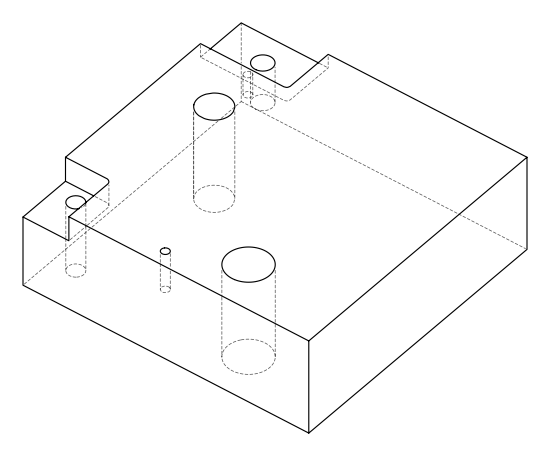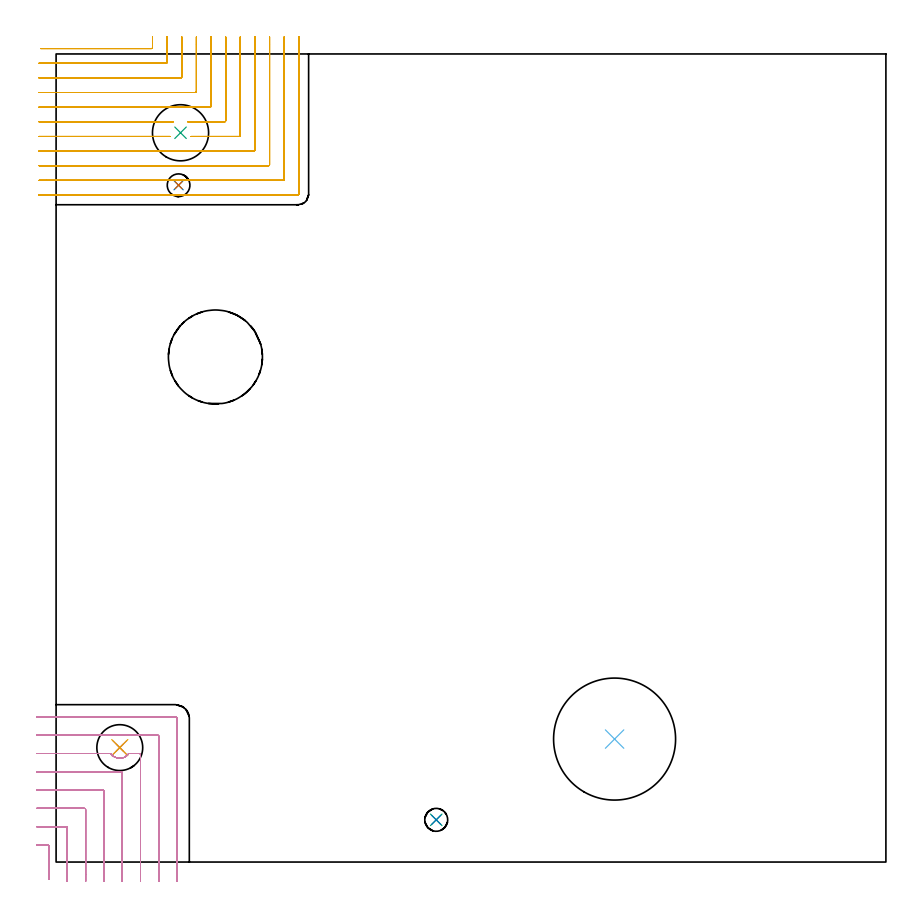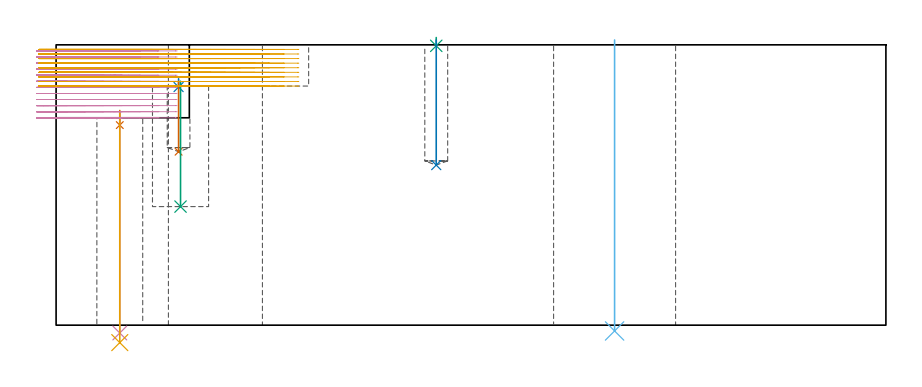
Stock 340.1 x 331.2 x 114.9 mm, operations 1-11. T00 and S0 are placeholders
(PLAN: 12 operations, 9 tool changes, 48.8 min)
(1 SPOT_DRILL | STEP1HOLE_1 | NXT0321_9005460120000 | 0.06 min | 3553 mm3)
(2 SPOT_DRILL_1 | STEP1POCKET | NXT0321_9005460120000 | 0.03 min | 1796 mm3)
(3 SPOT_DRILL_2 | STEP1POCKET_1 | NXT0321_9005460120000 | 0.03 min | 1 mm3)
(4 DRILL_THROUGH_HOLE_INTO_CENTER | STEP1HOLE_1 | NXT0301_065 | 0.37 min | 5741 mm3)
(5 DRILL_TO_ENLARGE_THROUGH_HOLE | STEP1HOLE_1 | UGT0301_256 | 0.38 min | 22557 mm3)
(6 INDEXABLE_INSERT_DRILL_THROUGH_HOLE_FROM_SOLID | STEP1HOLE_2 | NXT0302_038 | 0.48 min | 225542 mm3)
(7 DRILL_BLIND_HOLE_INTO_CENTER | STEP1POCKET | NXT0301_064 | 0.12 min | 1789 mm3)
(8 DRILL_BLIND_HOLE_INTO_CENTER_1 | STEP1POCKET_1 | NXT0301_065 | 0.21 min | 3329 mm3)
(9 INDEXABLE_INSERT_DRILL_BLIND_HOLE_FROM_SOLID | STEP1POCKET_2 | UGT0302_002 | 0.21 min | 27523 mm3)
(10 MILL_CORNER_NOTCH_RECTANGULAR | CORNER_NOTCH_RECTANGULAR | NXT0201_013 | Follow Part, ap 2.5, ae 75% | 16.07 min | 96805 mm3)
(11 MILL_CORNER_NOTCH_RECTANGULAR_1 | CORNER_NOTCH_RECTANGULAR_1 | UGT0201_007 | Follow Part, ap 2, ae 75% | 24.44 min | 99181 mm3)
(12 MILL_THROUGH_HOLE_FROM_SOLID_MATERIAL | STEP1HOLE | UGT0201_018 | Circular | 6.44 min | 133797 mm3)
(TOOL NXT0321_9005460120000 | NC Spot Drill, 142deg, 12mm, Carbide, Uncoated | D12 PA142 FL30 Z2)
(TOOL NXT0301_065 | Carbide Drill 9.4mm [860.1-0940-075A1-MM 2214] | D9.4 PA140 FL98 Z2)
(TOOL UGT0301_256 | Twist Drill 18.8 mm | D18.8 PA118 FL135 Z2)
(TOOL NXT0302_038 | Index. Insert Drill 50mm [880-D5000L50-04] | D50 PA176 FL200 Z2)
(TOOL NXT0301_064 | Carbide Drill 9.3mm [860.1-0930-028A1-MM 2214] | D9.3 PA140 FL47 Z2)
(TOOL UGT0302_002 | Indexable Insert Drill 23mm | D23 PA180 FL50 Z2)
(TOOL NXT0201_013 | ENDMILL 10mm | D10 FL30 Z4)
(TOOL UGT0201_007 | End Mill 8 mm | D8 FL19 Z4)
(TOOL UGT0201_018 | End mill 30 mm | D30 FL50 Z4)
(OP 1 SPOT_DRILL)
G17 G21 G94 G90
T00 M6
G54
G17 G0 G90 X26.1 Y46.9 S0 M3
G43 Z124.9 H0
G94 G81 G98 Z82. F250. R88.
G80
M5
M2
(OP 2 SPOT_DRILL_1)
G17 G21 G94 G90
T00 M6
G54
G17 G0 G90 X50.2 Y277.4 S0 M3
G43 Z124.9 H0
G94 G81 G98 Z97.6 F250. R101.
G80
M5
M2
(OP 3 SPOT_DRILL_2)
G17 G21 G94 G90
T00 M6
G54
G17 G0 G90 X155.8 Y17.3 S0 M3
G43 Z124.9 H0
G94 G81 G98 Z114.487 F250. R117.9
G80
M5
M2
(OP 4 DRILL_THROUGH_HOLE_INTO_CENTER)
G17 G21 G94 G90
T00 M6
G54
G17 G0 G90 X26.1 Y46.9 S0 M3
G43 Z124.9 H1
G94 G73 G98 Z-3.211 F250. Q8.821 R87.
G80
M5
M2
(OP 5 DRILL_TO_ENLARGE_THROUGH_HOLE)
G17 G21 G94 G90
T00 M6
G54
G17 G0 G90 X26.1 Y46.9 S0 M3
G43 Z124.9 H0
G94 G73 G98 Z-7.148 F250. Q18.43 R87.
G80
M5
M2
(OP 6 INDEXABLE_INSERT_DRILL_THROUGH_HOLE_FROM_SOLID)
G17 G21 G94 G90
T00 M6
G54
G17 G0 G90 X228.9 Y50.4 S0 M3
G43 Z124.9 H1
G94 G81 G98 Z-2.373 F250. R116.9
G80
M5
M2
(OP 7 DRILL_BLIND_HOLE_INTO_CENTER)
G17 G21 G94 G90
T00 M6
G54
G17 G0 G90 X50.2 Y277.4 S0 M3
G43 Z124.9 H1
G94 G81 G98 Z71.1 F250. R100.
G80
M5
M2
(OP 8 DRILL_BLIND_HOLE_INTO_CENTER_1)
G17 G21 G94 G90
T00 M6
G54
G17 G0 G90 X155.8 Y17.3 S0 M3
G43 Z124.9 H1
G94 G81 G98 Z65.6 F250. R116.9
G80
M5
M2
(OP 9 INDEXABLE_INSERT_DRILL_BLIND_HOLE_FROM_SOLID)
G17 G21 G94 G90
T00 M6
G54
G17 G0 G90 X51. Y298.9 S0 M3
G43 Z124.9 H0
G94 G81 G98 Z48.6 F250. R100.
G80
M5
M2
(OP 10 MILL_CORNER_NOTCH_RECTANGULAR)
G17 G21 G94 G90
T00 M6
G54
G17 G0 G90 X-2.9 Y-7.073 S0 M3
G43 Z124.9 H0
Z112.408
G94 G1 Y-4.073 F250.
Y6.504 F500.
G3 X-3.396 Y7. R0.5
G1 X-5.
X-8. F250.
G0 Z124.9
X4.6 Y-8.
Z112.408
G1 Y-5.
Y14.004 F500.
G3 X4.104 Y14.5 R0.5
G1 X-5.
X-8. F250.
G0 Z124.9
X12.1 Y-8.
Z112.408
G1 Y-5.
Y21.504 F500.
G3 X11.604 Y22. R0.5
G1 X-5.
X-8. F250.
G0 Z124.9
X19.6 Y-8.
Z112.408
G1 Y-5.
Y29.004 F500.
G3 X19.104 Y29.5 R0.5
G1 X-5.
X-8. F250.
G0 Z124.9
X27.1 Y-8.
Z112.408
G1 Y-5.
Y36.503 F500.
G3 X26.603 Y37. R0.5
G1 X-5.
X-8. F250.
G0 Z124.9
X34.6 Y-8.
Z112.408
G1 Y-5.
Y44.003 F500.
G3 X34.103 Y44.5 R0.5
G1 X29.783
G2 X24.355 Y42.865 R4.403
G1 X23.985 Y43.044
X23.718 Y43.204
G2 X22.423 Y44.5 R4.416
G1 X-5.
X-8. F250.
G0 Z124.9
X42.1 Y-8.
Z112.408
G1 Y-5.
Y51.503 F500.
G3 X41.603 Y52. R0.5
G1 X-5.
X-8. F250.
G0 Z124.9
X49.6 Y-8.
Z112.408
G1 Y-5.
Y58.8 F500.
G3 X48.9 Y59.5 R0.7
G1 X-5.
X-8. F250.
G0 Z124.9
X-2.9 Y-7.073
Z109.917
G1 Y-4.073
Y6.504 F500.
G3 X-3.396 Y7. R0.5
G1 X-5.
X-8. F250.
G0 Z124.9
X4.6 Y-8.
Z109.917
G1 Y-5.
Y14.004 F500.
G3 X4.104 Y14.5 R0.5
G1 X-5.
X-8. F250.
G0 Z124.9
X12.1 Y-8.
Z109.917
G1 Y-5.
Y21.504 F500.
G3 X11.604 Y22. R0.5
G1 X-5.
X-8. F250.
G0 Z124.9
X19.6 Y-8.
Z109.917
G1 Y-5.
Y29.004 F500.
G3 X19.104 Y29.5 R0.5
G1 X-5.
X-8. F250.
G0 Z124.9
X27.1 Y-8.
Z109.917
G1 Y-5.
Y36.503 F500.
G3 X26.603 Y37. R0.5
G1 X-5.
X-8. F250.
G0 Z124.9
X34.6 Y-8.
Z109.917
G1 Y-5.
Y44.003 F500.
G3 X34.103 Y44.5 R0.5
G1 X29.783
G2 X24.355 Y42.865 R4.403
G1 X23.985 Y43.044
X23.718 Y43.204
G2 X22.423 Y44.5 R4.416
G1 X-5.
X-8. F250.
G0 Z124.9
X42.1 Y-8.
Z109.917
G1 Y-5.
Y51.503 F500.
G3 X41.603 Y52. R0.5
G1 X-5.
X-8. F250.
G0 Z124.9
X49.6 Y-8.
Z109.917
G1 Y-5.
Y58.8 F500.
G3 X48.9 Y59.5 R0.7
G1 X-5.
X-8. F250.
G0 Z124.9
X-2.9 Y-7.073
Z107.425
G1 Y-4.073
Y6.504 F500.
G3 X-3.396 Y7. R0.5
G1 X-5.
X-8. F250.
G0 Z124.9
X4.6 Y-8.
Z107.425
G1 Y-5.
Y14.004 F500.
G3 X4.104 Y14.5 R0.5
G1 X-5.
X-8. F250.
G0 Z124.9
X12.1 Y-8.
Z107.425
G1 Y-5.
Y21.504 F500.
G3 X11.604 Y22. R0.5
G1 X-5.
X-8. F250.
G0 Z124.9
X19.6 Y-8.
Z107.425
G1 Y-5.
Y29.004 F500.
G3 X19.104 Y29.5 R0.5
G1 X-5.
X-8. F250.
G0 Z124.9
X27.1 Y-8.
Z107.425
G1 Y-5.
Y36.503 F500.
G3 X26.603 Y37. R0.5
G1 X-5.
X-8. F250.
G0 Z124.9
X34.6 Y-8.
Z107.425
G1 Y-5.
Y44.003 F500.
G3 X34.103 Y44.5 R0.5
G1 X29.783
G2 X29.282 Y43.868 R4.402
X24.34 Y42.872 R4.41
G1 X24.026 Y43.023
X23.934 Y43.074
X23.718 Y43.204
G2 X22.422 Y44.5 R4.414
G1 X-5.
X-8. F250.
G0 Z124.9
X42.1 Y-8.
Z107.425
G1 Y-5.
Y51.503 F500.
G3 X41.603 Y52. R0.5
G1 X-5.
X-8. F250.
G0 Z124.9
X49.6 Y-8.
Z107.425
G1 Y-5.
Y58.8 F500.
G3 X48.9 Y59.5 R0.7
G1 X-5.
X-8. F250.
G0 Z124.9
X-2.9 Y-7.073
Z104.933
G1 Y-4.073
Y6.504 F500.
G3 X-3.396 Y7. R0.5
G1 X-5.
X-8. F250.
G0 Z124.9
X4.6 Y-8.
Z104.933
G1 Y-5.
Y14.004 F500.
G3 X4.104 Y14.5 R0.5
G1 X-5.
X-8. F250.
G0 Z124.9
X12.1 Y-8.
Z104.933
G1 Y-5.
Y21.504 F500.
G3 X11.604 Y22. R0.5
G1 X-5.
X-8. F250.
G0 Z124.9
X19.6 Y-8.
Z104.933
G1 Y-5.
Y29.004 F500.
G3 X19.104 Y29.5 R0.5
G1 X-5.
X-8. F250.
G0 Z124.9
X27.1 Y-8.
Z104.933
G1 Y-5.
Y36.503 F500.
G3 X26.603 Y37. R0.5
G1 X-5.
X-8. F250.
G0 Z124.9
X34.6 Y-8.
Z104.933
G1 Y-5.
Y44.003 F500.
G3 X34.103 Y44.5 R0.5
G1 X29.783
G2 X29.142 Y43.728 R4.402
X24.34 Y42.872 R4.41
G1 X24.026 Y43.023
X23.934 Y43.074
X23.718 Y43.204
G2 X22.423 Y44.5 R4.416
G1 X-5.
X-8. F250.
G0 Z124.9
X42.1 Y-8.
Z104.933
G1 Y-5.
Y51.503 F500.
G3 X41.603 Y52. R0.5
G1 X-5.
X-8. F250.
G0 Z124.9
X49.6 Y-8.
Z104.933
G1 Y-5.
Y58.8 F500.
G3 X48.9 Y59.5 R0.7
G1 X-5.
X-8. F250.
G0 Z124.9
X-2.9 Y-7.073
Z102.442
G1 Y-4.073
Y6.504 F500.
G3 X-3.396 Y7. R0.5
G1 X-5.
X-8. F250.
G0 Z124.9
X4.6 Y-8.
Z102.442
G1 Y-5.
Y14.004 F500.
G3 X4.104 Y14.5 R0.5
G1 X-5.
X-8. F250.
G0 Z124.9
X12.1 Y-8.
Z102.442
G1 Y-5.
Y21.504 F500.
G3 X11.604 Y22. R0.5
G1 X-5.
X-8. F250.
G0 Z124.9
X19.6 Y-8.
Z102.442
G1 Y-5.
Y29.004 F500.
G3 X19.104 Y29.5 R0.5
G1 X-5.
X-8. F250.
G0 Z124.9
X27.1 Y-8.
Z102.442
G1 Y-5.
Y36.503 F500.
G3 X26.603 Y37. R0.5
G1 X-5.
X-8. F250.
G0 Z124.9
X34.6 Y-8.
Z102.442
G1 Y-5.
Y44.003 F500.
G3 X34.103 Y44.5 R0.5
G1 X29.783
G2 X24.355 Y42.865 R4.402
G1 X23.985 Y43.044
X23.718 Y43.204
G2 X22.423 Y44.5 R4.416
G1 X-5.
X-8. F250.
G0 Z124.9
X42.1 Y-8.
Z102.442
G1 Y-5.
Y51.503 F500.
G3 X41.603 Y52. R0.5
G1 X-5.
X-8. F250.
G0 Z124.9
X49.6 Y-8.
Z102.442
G1 Y-5.
Y58.8 F500.
G3 X48.9 Y59.5 R0.7
G1 X-5.
X-8. F250.
G0 Z124.9
X-2.9 Y-7.073
Z99.95
G1 Y-4.073
Y6.504 F500.
G3 X-3.396 Y7. R0.5
G1 X-5.
X-8. F250.
G0 Z124.9
X4.6 Y-8.
Z99.95
G1 Y-5.
Y14.004 F500.
G3 X4.104 Y14.5 R0.5
G1 X-5.
X-8. F250.
G0 Z124.9
X12.1 Y-8.
Z99.95
G1 Y-5.
Y21.504 F500.
G3 X11.604 Y22. R0.5
G1 X-5.
X-8. F250.
G0 Z124.9
X19.6 Y-8.
Z99.95
G1 Y-5.
Y29.004 F500.
G3 X19.104 Y29.5 R0.5
G1 X-5.
X-8. F250.
G0 Z124.9
X27.1 Y-8.
Z99.95
G1 Y-5.
Y36.503 F500.
G3 X26.603 Y37. R0.5
G1 X-5.
X-8. F250.
G0 Z124.9
X34.6 Y-8.
Z99.95
G1 Y-5.
Y44.003 F500.
G3 X34.103 Y44.5 R0.5
G1 X29.783
G2 X24.355 Y42.865 R4.402
G1 X23.985 Y43.044
X23.718 Y43.204
G2 X22.423 Y44.5 R4.416
G1 X-5.
X-8. F250.
G0 Z124.9
X42.1 Y-8.
Z99.95
G1 Y-5.
Y51.503 F500.
G3 X41.603 Y52. R0.5
G1 X-5.
X-8. F250.
G0 Z124.9
X49.6 Y-8.
Z99.95
G1 Y-5.
Y58.8 F500.
G3 X48.9 Y59.5 R0.7
G1 X-5.
X-8. F250.
G0 Z124.9
X-2.9 Y-7.073
Z97.458
G1 Y-4.073
Y6.504 F500.
G3 X-3.396 Y7. R0.5
G1 X-5.
X-8. F250.
G0 Z124.9
X4.6 Y-8.
Z97.458
G1 Y-5.
Y14.004 F500.
G3 X4.104 Y14.5 R0.5
G1 X-5.
X-8. F250.
G0 Z124.9
X12.1 Y-8.
Z97.458
G1 Y-5.
Y21.504 F500.
G3 X11.604 Y22. R0.5
G1 X-5.
X-8. F250.
G0 Z124.9
X19.6 Y-8.
Z97.458
G1 Y-5.
Y29.004 F500.
G3 X19.104 Y29.5 R0.5
G1 X-5.
X-8. F250.
G0 Z124.9
X27.1 Y-8.
Z97.458
G1 Y-5.
Y36.503 F500.
G3 X26.603 Y37. R0.5
G1 X-5.
X-8. F250.
G0 Z124.9
X34.6 Y-8.
Z97.458
G1 Y-5.
Y44.003 F500.
G3 X34.103 Y44.5 R0.5
G1 X29.783
G2 X29.191 Y43.776 R4.402
X24.345 Y42.87 R4.408
G1 X24.024 Y43.025
X23.937 Y43.072
X23.718 Y43.204
G2 X22.422 Y44.5 R4.414
G1 X-5.
X-8. F250.
G0 Z124.9
X42.1 Y-8.
Z97.458
G1 Y-5.
Y51.503 F500.
G3 X41.603 Y52. R0.5
G1 X-5.
X-8. F250.
G0 Z124.9
X49.6 Y-8.
Z97.458
G1 Y-5.
Y58.8 F500.
G3 X48.9 Y59.5 R0.7
G1 X-5.
X-8. F250.
G0 Z124.9
X-2.9 Y-7.073
Z94.967
G1 Y-4.073
Y6.504 F500.
G3 X-3.396 Y7. R0.5
G1 X-5.
X-8. F250.
G0 Z124.9
X4.6 Y-8.
Z94.967
G1 Y-5.
Y14.004 F500.
G3 X4.104 Y14.5 R0.5
G1 X-5.
X-8. F250.
G0 Z124.9
X12.1 Y-8.
Z94.967
G1 Y-5.
Y21.504 F500.
G3 X11.604 Y22. R0.5
G1 X-5.
X-8. F250.
G0 Z124.9
X19.6 Y-8.
Z94.967
G1 Y-5.
Y29.004 F500.
G3 X19.104 Y29.5 R0.5
G1 X-5.
X-8. F250.
G0 Z124.9
X27.1 Y-8.
Z94.967
G1 Y-5.
Y36.503 F500.
G3 X26.603 Y37. R0.5
G1 X-5.
X-8. F250.
G0 Z124.9
X34.6 Y-8.
Z94.967
G1 Y-5.
Y44.003 F500.
G3 X34.103 Y44.5 R0.5
G1 X29.783
G2 X29.035 Y43.629 R4.402
X24.345 Y42.87 R4.408
G1 X24.024 Y43.025
X23.937 Y43.072
X23.718 Y43.204
G2 X22.421 Y44.5 R4.413
G1 X-5.
X-8. F250.
G0 Z124.9
X42.1 Y-8.
Z94.967
G1 Y-5.
Y51.503 F500.
G3 X41.603 Y52. R0.5
G1 X-5.
X-8. F250.
G0 Z124.9
X49.6 Y-8.
Z94.967
G1 Y-5.
Y58.8 F500.
G3 X48.9 Y59.5 R0.7
G1 X-5.
X-8. F250.
G0 Z124.9
X-2.9 Y-7.073
Z92.475
G1 Y-4.073
Y6.504 F500.
G3 X-3.396 Y7. R0.5
G1 X-5.
X-8. F250.
G0 Z124.9
X4.6 Y-8.
Z92.475
G1 Y-5.
Y14.004 F500.
G3 X4.104 Y14.5 R0.5
G1 X-5.
X-8. F250.
G0 Z124.9
X12.1 Y-8.
Z92.475
G1 Y-5.
Y21.504 F500.
G3 X11.604 Y22. R0.5
G1 X-5.
X-8. F250.
G0 Z124.9
X19.6 Y-8.
Z92.475
G1 Y-5.
Y29.004 F500.
G3 X19.104 Y29.5 R0.5
G1 X-5.
X-8. F250.
G0 Z124.9
X27.1 Y-8.
Z92.475
G1 Y-5.
Y36.503 F500.
G3 X26.603 Y37. R0.5
G1 X-5.
X-8. F250.
G0 Z124.9
X34.6 Y-8.
Z92.475
G1 Y-5.
Y44.003 F500.
G3 X34.103 Y44.5 R0.5
G1 X29.783
G2 X24.355 Y42.865 R4.402
G1 X23.985 Y43.044
X23.718 Y43.204
G2 X22.423 Y44.5 R4.416
G1 X-5.
X-8. F250.
G0 Z124.9
X42.1 Y-8.
Z92.475
G1 Y-5.
Y51.503 F500.
G3 X41.603 Y52. R0.5
G1 X-5.
X-8. F250.
G0 Z124.9
X49.6 Y-8.
Z92.475
G1 Y-5.
Y58.8 F500.
G3 X48.9 Y59.5 R0.7
G1 X-5.
X-8. F250.
G0 Z124.9
X-2.9 Y-7.073
Z89.983
G1 Y-4.073
Y6.504 F500.
G3 X-3.396 Y7. R0.5
G1 X-5.
X-8. F250.
G0 Z124.9
X4.6 Y-8.
Z89.983
G1 Y-5.
Y14.004 F500.
G3 X4.104 Y14.5 R0.5
G1 X-5.
X-8. F250.
G0 Z124.9
X12.1 Y-8.
Z89.983
G1 Y-5.
Y21.504 F500.
G3 X11.604 Y22. R0.5
G1 X-5.
X-8. F250.
G0 Z124.9
X19.6 Y-8.
Z89.983
G1 Y-5.
Y29.004 F500.
G3 X19.104 Y29.5 R0.5
G1 X-5.
X-8. F250.
G0 Z124.9
X27.1 Y-8.
Z89.983
G1 Y-5.
Y36.503 F500.
G3 X26.603 Y37. R0.5
G1 X-5.
X-8. F250.
G0 Z124.9
X34.6 Y-8.
Z89.983
G1 Y-5.
Y44.003 F500.
G3 X34.103 Y44.5 R0.5
G1 X29.783
G2 X24.355 Y42.865 R4.402
G1 X23.985 Y43.044
X23.718 Y43.204
G2 X22.423 Y44.5 R4.416
G1 X-5.
X-8. F250.
G0 Z124.9
X42.1 Y-8.
Z89.983
G1 Y-5.
Y51.503 F500.
G3 X41.603 Y52. R0.5
G1 X-5.
X-8. F250.
G0 Z124.9
X49.6 Y-8.
Z89.983
G1 Y-5.
Y58.8 F500.
G3 X48.9 Y59.5 R0.7
G1 X-5.
X-8. F250.
G0 Z124.9
X-2.9 Y-7.073
Z87.492
G1 Y-4.073
Y6.504 F500.
G3 X-3.396 Y7. R0.5
G1 X-5.
X-8. F250.
G0 Z124.9
X4.6 Y-8.
Z87.492
G1 Y-5.
Y14.004 F500.
G3 X4.104 Y14.5 R0.5
G1 X-5.
X-8. F250.
G0 Z124.9
X12.1 Y-8.
Z87.492
G1 Y-5.
Y21.504 F500.
G3 X11.604 Y22. R0.5
G1 X-5.
X-8. F250.
G0 Z124.9
X19.6 Y-8.
Z87.492
G1 Y-5.
Y29.004 F500.
G3 X19.104 Y29.5 R0.5
G1 X-5.
X-8. F250.
G0 Z124.9
X27.1 Y-8.
Z87.492
G1 Y-5.
Y36.503 F500.
G3 X26.603 Y37. R0.5
G1 X-5.
X-8. F250.
G0 Z124.9
X34.6 Y-8.
Z87.492
G1 Y-5.
Y44.003 F500.
G3 X34.103 Y44.5 R0.5
G1 X29.783
G2 X24.355 Y42.865 R4.402
G1 X23.985 Y43.044
X23.72 Y43.203
G2 X23.535 Y43.329 R4.413
X22.422 Y44.5 R4.414
G1 X-5.
X-8. F250.
G0 Z124.9
X42.1 Y-8.
Z87.492
G1 Y-5.
Y51.503 F500.
G3 X41.603 Y52. R0.5
G1 X-5.
X-8. F250.
G0 Z124.9
X49.6 Y-8.
Z87.492
G1 Y-5.
Y58.8 F500.
G3 X48.9 Y59.5 R0.7
G1 X-5.
X-8. F250.
G0 Z124.9
X-2.9 Y-7.073
Z85.
G1 Y-4.073
Y6.504 F500.
G3 X-3.396 Y7. R0.5
G1 X-5.
X-8. F250.
G0 Z124.9
X4.6 Y-8.
Z85.
G1 Y-5.
Y14.004 F500.
G3 X4.104 Y14.5 R0.5
G1 X-5.
X-8. F250.
G0 Z124.9
X12.1 Y-8.
Z85.
G1 Y-5.
Y21.504 F500.
G3 X11.604 Y22. R0.5
G1 X-5.
X-8. F250.
G0 Z124.9
X19.6 Y-8.
Z85.
G1 Y-5.
Y29.004 F500.
G3 X19.104 Y29.5 R0.5
G1 X-5.
X-8. F250.
G0 Z124.9
X27.1 Y-8.
Z85.
G1 Y-5.
Y36.503 F500.
G3 X26.603 Y37. R0.5
G1 X-5.
X-8. F250.
G0 Z124.9
X34.6 Y-8.
Z85.
G1 Y-5.
Y44.003 F500.
G3 X34.103 Y44.5 R0.5
G1 X29.783
G2 X24.355 Y42.865 R4.402
G1 X23.985 Y43.044
X23.72 Y43.203
G2 X22.421 Y44.5 R4.413
G1 X-5.
X-8. F250.
G0 Z124.9
X42.1 Y-8.
Z85.
G1 Y-5.
Y51.503 F500.
G3 X41.603 Y52. R0.5
G1 X-5.
X-8. F250.
G0 Z124.9
X49.6 Y-8.
Z85.
G1 Y-5.
Y58.8 F500.
G3 X48.9 Y59.5 R0.7
G1 X-5.
X-8. F250.
G0 Z124.9
M5
M2
(OP 11 MILL_CORNER_NOTCH_RECTANGULAR_1)
G17 G21 G94 G90
T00 M6
G54
G17 G0 G90 X-6.341 Y333.4 S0 M3
G43 Z124.9 H0
Z113.022
G94 G1 X-3.341 F250.
X39.105 F500.
G3 X39.5 Y333.795 R0.4
G1 Y335.2
Y338.2 F250.
G0 Z124.9
X-7. Y327.4
Z113.022
G1 X-4.
X45.104 F500.
G3 X45.5 Y327.796 R0.4
G1 Y335.2
Y338.2 F250.
G0 Z124.9
X-7. Y321.4
Z113.022
G1 X-4.
X51.104 F500.
G3 X51.5 Y321.796 R0.4
G1 Y335.2
Y338.2 F250.
G0 Z124.9
X-7. Y315.4
Z113.022
G1 X-4.
X57.104 F500.
G3 X57.5 Y315.796 R0.4
G1 Y335.2
Y338.2 F250.
G0 Z124.9
X-7. Y309.4
Z113.022
G1 X-4.
X63.104 F500.
G3 X63.5 Y309.796 R0.4
G1 Y335.2
Y338.2 F250.
G0 Z124.9
X-7. Y303.4
Z113.022
G1 X-4.
X45.006 F500.
X48.006 F250.
G0 Z124.9
X-7. Y297.4
Z113.022
G1 X-4.
X43.657 F500.
X46.657 F250.
G0 Z124.9
X53.994 Y303.4
Z113.022
G1 X56.994
X69.104 F500.
G3 X69.5 Y303.796 R0.4
G1 Y335.2
Y338.2 F250.
G0 Z124.9
X55.347 Y297.4
Z113.022
G1 X58.347
X75.103 F500.
G3 X75.5 Y297.797 R0.4
G1 Y335.2
Y338.2 F250.
G0 Z124.9
X-7. Y291.4
Z113.022
G1 X-4.
X81.103 F500.
G3 X81.5 Y291.797 R0.4
G1 Y335.2
Y338.2 F250.
G0 Z124.9
X-7. Y285.4
Z113.022
G1 X-4.
X87.103 F500.
G3 X87.5 Y285.797 R0.4
G1 Y335.2
Y338.2 F250.
G0 Z124.9
X-7. Y279.4
Z113.022
G1 X-4.
X93.103 F500.
G3 X93.5 Y279.797 R0.4
G1 Y335.2
Y338.2 F250.
G0 Z124.9
X-7. Y273.4
Z113.022
G1 X-4.
X99.103 F500.
G3 X99.5 Y273.797 R0.4
G1 Y335.2
Y338.2 F250.
G0 Z124.9
X-6.341 Y333.4
Z111.144
G1 X-3.341
X39.105 F500.
G3 X39.5 Y333.795 R0.4
G1 Y335.2
Y338.2 F250.
G0 Z124.9
X-7. Y327.4
Z111.144
G1 X-4.
X45.104 F500.
G3 X45.5 Y327.796 R0.4
G1 Y335.2
Y338.2 F250.
G0 Z124.9
X-7. Y321.4
Z111.144
G1 X-4.
X51.104 F500.
G3 X51.5 Y321.796 R0.4
G1 Y335.2
Y338.2 F250.
G0 Z124.9
X-7. Y315.4
Z111.144
G1 X-4.
X57.104 F500.
G3 X57.5 Y315.796 R0.4
G1 Y335.2
Y338.2 F250.
G0 Z124.9
X-7. Y309.4
Z111.144
G1 X-4.
X63.104 F500.
G3 X63.5 Y309.796 R0.4
G1 Y335.2
Y338.2 F250.
G0 Z124.9
X-7. Y303.4
Z111.144
G1 X-4.
X45.006 F500.
X48.006 F250.
G0 Z124.9
X-7. Y297.4
Z111.144
G1 X-4.
X43.657 F500.
X46.657 F250.
G0 Z124.9
X53.994 Y303.4
Z111.144
G1 X56.994
X69.104 F500.
G3 X69.5 Y303.796 R0.4
G1 Y335.2
Y338.2 F250.
G0 Z124.9
X55.347 Y297.4
Z111.144
G1 X58.347
X75.103 F500.
G3 X75.5 Y297.797 R0.4
G1 Y335.2
Y338.2 F250.
G0 Z124.9
X-7. Y291.4
Z111.144
G1 X-4.
X81.103 F500.
G3 X81.5 Y291.797 R0.4
G1 Y335.2
Y338.2 F250.
G0 Z124.9
X-7. Y285.4
Z111.144
G1 X-4.
X87.103 F500.
G3 X87.5 Y285.797 R0.4
G1 Y335.2
Y338.2 F250.
G0 Z124.9
X-7. Y279.4
Z111.144
G1 X-4.
X93.103 F500.
G3 X93.5 Y279.797 R0.4
G1 Y335.2
Y338.2 F250.
G0 Z124.9
X-7. Y273.4
Z111.144
G1 X-4.
X99.103 F500.
G3 X99.5 Y273.797 R0.4
G1 Y335.2
Y338.2 F250.
G0 Z124.9
X-6.341 Y333.4
Z109.267
G1 X-3.341
X39.105 F500.
G3 X39.5 Y333.795 R0.4
G1 Y335.2
Y338.2 F250.
G0 Z124.9
X-7. Y327.4
Z109.267
G1 X-4.
X45.104 F500.
G3 X45.5 Y327.796 R0.4
G1 Y335.2
Y338.2 F250.
G0 Z124.9
X-7. Y321.4
Z109.267
G1 X-4.
X51.104 F500.
G3 X51.5 Y321.796 R0.4
G1 Y335.2
Y338.2 F250.
G0 Z124.9
X-7. Y315.4
Z109.267
G1 X-4.
X57.104 F500.
G3 X57.5 Y315.796 R0.4
G1 Y335.2
Y338.2 F250.
G0 Z124.9
X-7. Y309.4
Z109.267
G1 X-4.
X63.104 F500.
G3 X63.5 Y309.796 R0.4
G1 Y335.2
Y338.2 F250.
G0 Z124.9
X-7. Y303.4
Z109.267
G1 X-4.
X45.006 F500.
X48.006 F250.
G0 Z124.9
X-7. Y297.4
Z109.267
G1 X-4.
X43.657 F500.
X46.657 F250.
G0 Z124.9
X53.994 Y303.4
Z109.267
G1 X56.994
X69.104 F500.
G3 X69.5 Y303.796 R0.4
G1 Y335.2
Y338.2 F250.
G0 Z124.9
X55.346 Y297.4
Z109.267
G1 X58.346
X75.103 F500.
G3 X75.5 Y297.797 R0.4
G1 Y335.2
Y338.2 F250.
G0 Z124.9
X-7. Y291.4
Z109.267
G1 X-4.
X81.103 F500.
G3 X81.5 Y291.797 R0.4
G1 Y335.2
Y338.2 F250.
G0 Z124.9
X-7. Y285.4
Z109.267
G1 X-4.
X87.103 F500.
G3 X87.5 Y285.797 R0.4
G1 Y335.2
Y338.2 F250.
G0 Z124.9
X-7. Y279.4
Z109.267
G1 X-4.
X93.103 F500.
G3 X93.5 Y279.797 R0.4
G1 Y335.2
Y338.2 F250.
G0 Z124.9
X-7. Y273.4
Z109.267
G1 X-4.
X99.103 F500.
G3 X99.5 Y273.797 R0.4
G1 Y335.2
Y338.2 F250.
G0 Z124.9
X-6.341 Y333.4
Z107.389
G1 X-3.341
X39.105 F500.
G3 X39.5 Y333.795 R0.4
G1 Y335.2
Y338.2 F250.
G0 Z124.9
X-7. Y327.4
Z107.389
G1 X-4.
X45.104 F500.
G3 X45.5 Y327.796 R0.4
G1 Y335.2
Y338.2 F250.
G0 Z124.9
X-7. Y321.4
Z107.389
G1 X-4.
X51.104 F500.
G3 X51.5 Y321.796 R0.4
G1 Y335.2
Y338.2 F250.
G0 Z124.9
X-7. Y315.4
Z107.389
G1 X-4.
X57.104 F500.
G3 X57.5 Y315.796 R0.4
G1 Y335.2
Y338.2 F250.
G0 Z124.9
X-7. Y309.4
Z107.389
G1 X-4.
X63.104 F500.
G3 X63.5 Y309.796 R0.4
G1 Y335.2
Y338.2 F250.
G0 Z124.9
X-7. Y303.4
Z107.389
G1 X-4.
X45.006 F500.
X48.006 F250.
G0 Z124.9
X-7. Y297.4
Z107.389
G1 X-4.
X43.656 F500.
X46.656 F250.
G0 Z124.9
X53.994 Y303.4
Z107.389
G1 X56.994
X69.104 F500.
G3 X69.5 Y303.796 R0.4
G1 Y335.2
Y338.2 F250.
G0 Z124.9
X55.346 Y297.4
Z107.389
G1 X58.346
X75.103 F500.
G3 X75.5 Y297.797 R0.4
G1 Y335.2
Y338.2 F250.
G0 Z124.9
X-7. Y291.4
Z107.389
G1 X-4.
X81.103 F500.
G3 X81.5 Y291.797 R0.4
G1 Y335.2
Y338.2 F250.
G0 Z124.9
X-7. Y285.4
Z107.389
G1 X-4.
X87.103 F500.
G3 X87.5 Y285.797 R0.4
G1 Y335.2
Y338.2 F250.
G0 Z124.9
X-7. Y279.4
Z107.389
G1 X-4.
X93.103 F500.
G3 X93.5 Y279.797 R0.4
G1 Y335.2
Y338.2 F250.
G0 Z124.9
X-7. Y273.4
Z107.389
G1 X-4.
X99.103 F500.
G3 X99.5 Y273.797 R0.4
G1 Y335.2
Y338.2 F250.
G0 Z124.9
X-6.341 Y333.4
Z105.511
G1 X-3.341
X39.105 F500.
G3 X39.5 Y333.795 R0.4
G1 Y335.2
Y338.2 F250.
G0 Z124.9
X-7. Y327.4
Z105.511
G1 X-4.
X45.104 F500.
G3 X45.5 Y327.796 R0.4
G1 Y335.2
Y338.2 F250.
G0 Z124.9
X-7. Y321.4
Z105.511
G1 X-4.
X51.104 F500.
G3 X51.5 Y321.796 R0.4
G1 Y335.2
Y338.2 F250.
G0 Z124.9
X-7. Y315.4
Z105.511
G1 X-4.
X57.104 F500.
G3 X57.5 Y315.796 R0.4
G1 Y335.2
Y338.2 F250.
G0 Z124.9
X-7. Y309.4
Z105.511
G1 X-4.
X63.104 F500.
G3 X63.5 Y309.796 R0.4
G1 Y335.2
Y338.2 F250.
G0 Z124.9
X-7. Y303.4
Z105.511
G1 X-4.
X45.006 F500.
X48.006 F250.
G0 Z124.9
X-7. Y297.4
Z105.511
G1 X-4.
X43.657 F500.
X46.657 F250.
G0 Z124.9
X53.994 Y303.4
Z105.511
G1 X56.994
X69.104 F500.
G3 X69.5 Y303.796 R0.4
G1 Y335.2
Y338.2 F250.
G0 Z124.9
X55.347 Y297.4
Z105.511
G1 X58.347
X75.103 F500.
G3 X75.5 Y297.797 R0.4
G1 Y335.2
Y338.2 F250.
G0 Z124.9
X-7. Y291.4
Z105.511
G1 X-4.
X81.103 F500.
G3 X81.5 Y291.797 R0.4
G1 Y335.2
Y338.2 F250.
G0 Z124.9
X-7. Y285.4
Z105.511
G1 X-4.
X87.103 F500.
G3 X87.5 Y285.797 R0.4
G1 Y335.2
Y338.2 F250.
G0 Z124.9
X-7. Y279.4
Z105.511
G1 X-4.
X93.103 F500.
G3 X93.5 Y279.797 R0.4
G1 Y335.2
Y338.2 F250.
G0 Z124.9
X-7. Y273.4
Z105.511
G1 X-4.
X99.103 F500.
G3 X99.5 Y273.797 R0.4
G1 Y335.2
Y338.2 F250.
G0 Z124.9
X-6.341 Y333.4
Z103.633
G1 X-3.341
X39.105 F500.
G3 X39.5 Y333.795 R0.4
G1 Y335.2
Y338.2 F250.
G0 Z124.9
X-7. Y327.4
Z103.633
G1 X-4.
X45.104 F500.
G3 X45.5 Y327.796 R0.4
G1 Y335.2
Y338.2 F250.
G0 Z124.9
X-7. Y321.4
Z103.633
G1 X-4.
X51.104 F500.
G3 X51.5 Y321.796 R0.4
G1 Y335.2
Y338.2 F250.
G0 Z124.9
X-7. Y315.4
Z103.633
G1 X-4.
X57.104 F500.
G3 X57.5 Y315.796 R0.4
G1 Y335.2
Y338.2 F250.
G0 Z124.9
X-7. Y309.4
Z103.633
G1 X-4.
X63.104 F500.
G3 X63.5 Y309.796 R0.4
G1 Y335.2
Y338.2 F250.
G0 Z124.9
X-7. Y303.4
Z103.633
G1 X-4.
X45.009 F500.
X48.009 F250.
G0 Z124.9
X-7. Y297.4
Z103.633
G1 X-4.
X43.661 F500.
X46.661 F250.
G0 Z124.9
X53.994 Y303.4
Z103.633
G1 X56.994
X69.104 F500.
G3 X69.5 Y303.796 R0.4
G1 Y335.2
Y338.2 F250.
G0 Z124.9
X55.343 Y297.4
Z103.633
G1 X58.343
X75.103 F500.
G3 X75.5 Y297.797 R0.4
G1 Y335.2
Y338.2 F250.
G0 Z124.9
X-7. Y291.4
Z103.633
G1 X-4.
X81.103 F500.
G3 X81.5 Y291.797 R0.4
G1 Y335.2
Y338.2 F250.
G0 Z124.9
X-7. Y285.4
Z103.633
G1 X-4.
X87.103 F500.
G3 X87.5 Y285.797 R0.4
G1 Y335.2
Y338.2 F250.
G0 Z124.9
X-7. Y279.4
Z103.633
G1 X-4.
X93.103 F500.
G3 X93.5 Y279.797 R0.4
G1 Y335.2
Y338.2 F250.
G0 Z124.9
X-7. Y273.4
Z103.633
G1 X-4.
X99.103 F500.
G3 X99.5 Y273.797 R0.4
G1 Y335.2
Y338.2 F250.
G0 Z124.9
X-6.341 Y333.4
Z101.756
G1 X-3.341
X39.105 F500.
G3 X39.5 Y333.795 R0.4
G1 Y335.2
Y338.2 F250.
G0 Z124.9
X-7. Y327.4
Z101.756
G1 X-4.
X45.104 F500.
G3 X45.5 Y327.796 R0.4
G1 Y335.2
Y338.2 F250.
G0 Z124.9
X-7. Y321.4
Z101.756
G1 X-4.
X51.104 F500.
G3 X51.5 Y321.796 R0.4
G1 Y335.2
Y338.2 F250.
G0 Z124.9
X-7. Y315.4
Z101.756
G1 X-4.
X57.104 F500.
G3 X57.5 Y315.796 R0.4
G1 Y335.2
Y338.2 F250.
G0 Z124.9
X-7. Y309.4
Z101.756
G1 X-4.
X63.104 F500.
G3 X63.5 Y309.796 R0.4
G1 Y335.2
Y338.2 F250.
G0 Z124.9
X-7. Y303.4
Z101.756
G1 X-4.
X45.009 F500.
X48.009 F250.
G0 Z124.9
X-7. Y297.4
Z101.756
G1 X-4.
X43.661 F500.
X46.661 F250.
G0 Z124.9
X53.994 Y303.4
Z101.756
G1 X56.994
X69.104 F500.
G3 X69.5 Y303.796 R0.4
G1 Y335.2
Y338.2 F250.
G0 Z124.9
X55.343 Y297.4
Z101.756
G1 X58.343
X75.103 F500.
G3 X75.5 Y297.797 R0.4
G1 Y335.2
Y338.2 F250.
G0 Z124.9
X-7. Y291.4
Z101.756
G1 X-4.
X81.103 F500.
G3 X81.5 Y291.797 R0.4
G1 Y335.2
Y338.2 F250.
G0 Z124.9
X-7. Y285.4
Z101.756
G1 X-4.
X87.103 F500.
G3 X87.5 Y285.797 R0.4
G1 Y335.2
Y338.2 F250.
G0 Z124.9
X-7. Y279.4
Z101.756
G1 X-4.
X93.103 F500.
G3 X93.5 Y279.797 R0.4
G1 Y335.2
Y338.2 F250.
G0 Z124.9
X-7. Y273.4
Z101.756
G1 X-4.
X99.103 F500.
G3 X99.5 Y273.797 R0.4
G1 Y335.2
Y338.2 F250.
G0 Z124.9
X-6.341 Y333.4
Z99.878
G1 X-3.341
X39.105 F500.
G3 X39.5 Y333.795 R0.4
G1 Y335.2
Y338.2 F250.
G0 Z124.9
X-7. Y327.4
Z99.878
G1 X-4.
X45.104 F500.
G3 X45.5 Y327.796 R0.4
G1 Y335.2
Y338.2 F250.
G0 Z124.9
X-7. Y321.4
Z99.878
G1 X-4.
X51.104 F500.
G3 X51.5 Y321.796 R0.4
G1 Y335.2
Y338.2 F250.
G0 Z124.9
X-7. Y315.4
Z99.878
G1 X-4.
X57.104 F500.
G3 X57.5 Y315.796 R0.4
G1 Y335.2
Y338.2 F250.
G0 Z124.9
X-7. Y309.4
Z99.878
G1 X-4.
X63.104 F500.
G3 X63.5 Y309.796 R0.4
G1 Y335.2
Y338.2 F250.
G0 Z124.9
X-7. Y303.4
Z99.878
G1 X-4.
X45.006 F500.
X48.006 F250.
G0 Z124.9
X-7. Y297.4
Z99.878
G1 X-4.
X43.657 F500.
X46.657 F250.
G0 Z124.9
X53.994 Y303.4
Z99.878
G1 X56.994
X69.104 F500.
G3 X69.5 Y303.796 R0.4
G1 Y335.2
Y338.2 F250.
G0 Z124.9
X55.347 Y297.4
Z99.878
G1 X58.347
X75.103 F500.
G3 X75.5 Y297.797 R0.4
G1 Y335.2
Y338.2 F250.
G0 Z124.9
X-7. Y291.4
Z99.878
G1 X-4.
X81.103 F500.
G3 X81.5 Y291.797 R0.4
G1 Y335.2
Y338.2 F250.
G0 Z124.9
X-7. Y285.4
Z99.878
G1 X-4.
X87.103 F500.
G3 X87.5 Y285.797 R0.4
G1 Y335.2
Y338.2 F250.
G0 Z124.9
X-7. Y279.4
Z99.878
G1 X-4.
X93.103 F500.
G3 X93.5 Y279.797 R0.4
G1 Y335.2
Y338.2 F250.
G0 Z124.9
X-7. Y273.4
Z99.878
G1 X-4.
X99.103 F500.
G3 X99.5 Y273.797 R0.4
G1 Y335.2
Y338.2 F250.
G0 Z124.9
X-6.341 Y333.4
Z98.
G1 X-3.341
X39.105 F500.
G3 X39.5 Y333.795 R0.4
G1 Y335.2
Y338.2 F250.
G0 Z124.9
X-7. Y327.4
Z98.
G1 X-4.
X45.104 F500.
G3 X45.5 Y327.796 R0.4
G1 Y335.2
Y338.2 F250.
G0 Z124.9
X-7. Y321.4
Z98.
G1 X-4.
X51.104 F500.
G3 X51.5 Y321.796 R0.4
G1 Y335.2
Y338.2 F250.
G0 Z124.9
X-7. Y315.4
Z98.
G1 X-4.
X57.104 F500.
G3 X57.5 Y315.796 R0.4
G1 Y335.2
Y338.2 F250.
G0 Z124.9
X-7. Y309.4
Z98.
G1 X-4.
X63.104 F500.
G3 X63.5 Y309.796 R0.4
G1 Y335.2
Y338.2 F250.
G0 Z124.9
X-7. Y303.4
Z98.
G1 X-4.
X45.005 F500.
X48.005 F250.
G0 Z124.9
X-7. Y297.4
Z98.
G1 X-4.
X43.656 F500.
X46.656 F250.
G0 Z124.9
X53.994 Y303.4
Z98.
G1 X56.994
X69.104 F500.
G3 X69.5 Y303.796 R0.4
G1 Y335.2
Y338.2 F250.
G0 Z124.9
X55.347 Y297.4
Z98.
G1 X58.347
X75.103 F500.
G3 X75.5 Y297.797 R0.4
G1 Y335.2
Y338.2 F250.
G0 Z124.9
X-7. Y291.4
Z98.
G1 X-4.
X81.103 F500.
G3 X81.5 Y291.797 R0.4
G1 Y335.2
Y338.2 F250.
G0 Z124.9
X-7. Y285.4
Z98.
G1 X-4.
X87.103 F500.
G3 X87.5 Y285.797 R0.4
G1 Y335.2
Y338.2 F250.
G0 Z124.9
X-7. Y279.4
Z98.
G1 X-4.
X93.103 F500.
G3 X93.5 Y279.797 R0.4
G1 Y335.2
Y338.2 F250.
G0 Z124.9
X-7. Y273.4
Z98.
G1 X-4.
X99.103 F500.
G3 X99.5 Y273.797 R0.4
G1 Y335.2
Y338.2 F250.
G0 Z124.9
M5
M2
